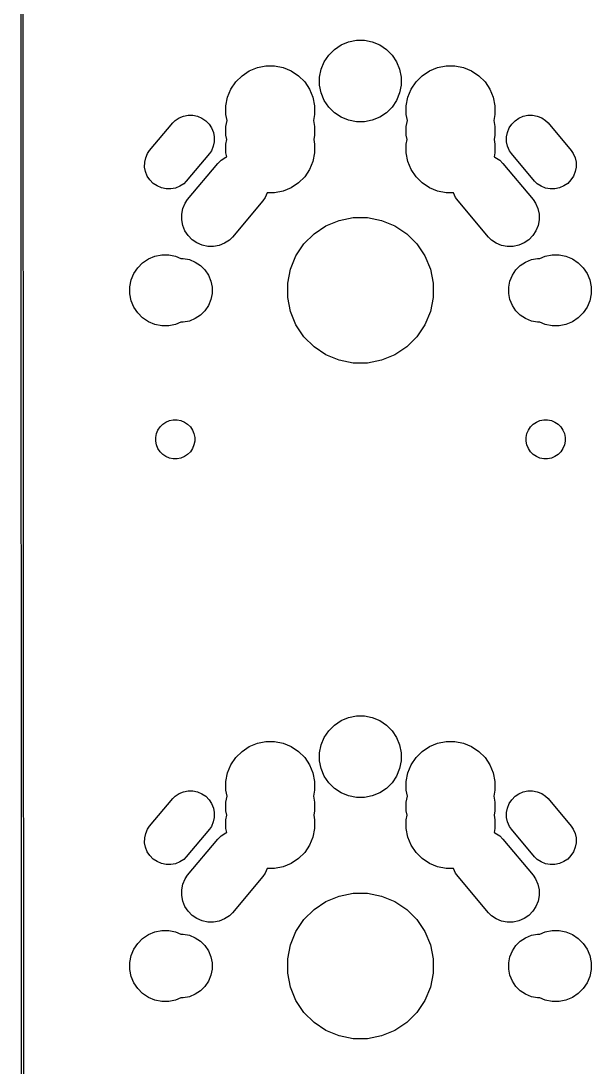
# Model space of a CAD drawing. Extents: x 38 to 192, y -155 to -33.
# Drawn here: x 38.43 to 54.5, y -90.9 to -61.4 of the extents above; entities that cross this region are included whole.
import ezdxf

# ---------------------------------------------------------------- set-up
doc = ezdxf.new("R2010")
doc.units = 0
doc.layers.add('BLACK', color=7, linetype='CONTINUOUS')

msp = doc.modelspace()

# ---------------------------------------------------------------- linework, layer by layer
at = {"layer": 'BLACK', "linetype": 'CONTINUOUS'}
for p, q in [((38.4687, -133.848), (38.4325, -45.0517)), ((38.4825, -45.0557), (38.5129, -119.479)), ((47.1067, -62.3669), (47.2669, -62.2067)), ((47.2669, -62.2067), (47.4553, -62.0809)), ((47.4553, -62.0809), (47.6646, -61.9942)), ((47.6646, -61.9942), (47.8867, -61.95)), ((47.8867, -61.95), (48.1133, -61.95)), ((48.1133, -61.95), (48.3354, -61.9942)), ((48.3354, -61.9942), (48.5447, -62.0809)), ((48.5447, -62.0809), (48.7331, -62.2067)), ((48.7331, -62.2067), (48.8933, -62.3669)), ((46.9809, -62.5553), (47.1067, -62.3669)), ((48.8933, -62.3669), (49.0191, -62.5553)), ((44.6632, -62.9491), (44.8679, -62.8123)), ((44.8679, -62.8123), (45.0954, -62.718)), ((45.0954, -62.718), (45.3369, -62.67)), ((45.3369, -62.67), (45.5831, -62.67)), ((45.5831, -62.67), (45.8246, -62.718)), ((45.8246, -62.718), (46.0521, -62.8123)), ((46.0521, -62.8123), (46.2568, -62.9491)), ((46.85, -62.9867), (46.8942, -62.7646)), ((46.8942, -62.7646), (46.9809, -62.5553)), ((49.0191, -62.5553), (49.1058, -62.7646)), ((49.1058, -62.7646), (49.15, -62.9867)), ((49.7432, -62.9491), (49.9479, -62.8123)), ((49.9479, -62.8123), (50.1754, -62.718)), ((50.1754, -62.718), (50.4169, -62.67)), ((50.4169, -62.67), (50.6631, -62.67)), ((50.6631, -62.67), (50.9046, -62.718)), ((50.9046, -62.718), (51.1321, -62.8123)), ((51.1321, -62.8123), (51.3368, -62.9491)), ((44.4891, -63.1232), (44.6632, -62.9491)), ((46.2568, -62.9491), (46.4309, -63.1232)), ((46.85, -63.2133), (46.85, -62.9867)), ((49.15, -62.9867), (49.15, -63.2133)), ((49.5691, -63.1232), (49.7432, -62.9491)), ((51.3368, -62.9491), (51.5109, -63.1232)), ((44.258, -63.5554), (44.3523, -63.3279)), ((44.3523, -63.3279), (44.4891, -63.1232)), ((46.4309, -63.1232), (46.5677, -63.3279)), ((46.5677, -63.3279), (46.662, -63.5554)), ((46.8942, -63.4354), (46.85, -63.2133)), ((49.15, -63.2133), (49.1058, -63.4354)), ((49.338, -63.5554), (49.4323, -63.3279)), ((49.4323, -63.3279), (49.5691, -63.1232)), ((51.5109, -63.1232), (51.6477, -63.3279)), ((51.6477, -63.3279), (51.742, -63.5554)), ((44.21, -63.7969), (44.258, -63.5554)), ((46.662, -63.5554), (46.71, -63.7969)), ((46.9809, -63.6447), (46.8942, -63.4354)), ((47.1067, -63.8331), (46.9809, -63.6447)), ((49.0191, -63.6447), (48.8933, -63.8331)), ((49.1058, -63.4354), (49.0191, -63.6447)), ((49.29, -63.7969), (49.338, -63.5554)), ((51.742, -63.5554), (51.79, -63.7969)), ((44.21, -64.0431), (44.21, -63.7969)), ((46.71, -63.7969), (46.71, -64.0431)), ((47.2669, -63.9933), (47.1067, -63.8331)), ((47.4553, -64.1191), (47.2669, -63.9933)), ((48.7331, -63.9933), (48.5447, -64.1191)), ((48.8933, -63.8331), (48.7331, -63.9933)), ((49.29, -64.0431), (49.29, -63.7969)), ((51.79, -63.7969), (51.79, -64.0431)), ((42.0563, -65.0554), (42.7096, -64.2768)), ((42.7096, -64.2768), (42.7808, -64.2072)), ((42.7808, -64.2072), (42.8921, -64.1345)), ((42.8921, -64.1345), (43.0155, -64.085)), ((43.0155, -64.085), (43.1462, -64.0604)), ((43.1462, -64.0604), (43.2792, -64.0619)), ((43.2792, -64.0619), (43.4093, -64.0893)), ((43.4093, -64.0893), (43.5316, -64.1415)), ((43.5316, -64.1415), (43.6413, -64.2165)), ((43.6413, -64.2165), (43.7343, -64.3116)), ((44.2432, -64.21), (44.21, -64.0431)), ((44.21, -64.3769), (44.2432, -64.21)), ((46.71, -64.0431), (46.6768, -64.21)), ((46.6768, -64.21), (46.71, -64.3769)), ((47.6646, -64.2058), (47.4553, -64.1191)), ((47.8867, -64.25), (47.6646, -64.2058)), ((48.1133, -64.25), (47.8867, -64.25)), ((48.3354, -64.2058), (48.1133, -64.25)), ((48.5447, -64.1191), (48.3354, -64.2058)), ((49.3232, -64.21), (49.29, -64.0431)), ((49.29, -64.3769), (49.3232, -64.21)), ((51.79, -64.0431), (51.7568, -64.21)), ((51.7568, -64.21), (51.79, -64.3769)), ((52.2657, -64.3116), (52.3587, -64.2165)), ((52.3587, -64.2165), (52.4684, -64.1415)), ((52.4684, -64.1415), (52.5907, -64.0893)), ((52.5907, -64.0893), (52.7208, -64.0619)), ((52.7208, -64.0619), (52.8538, -64.0604)), ((52.8538, -64.0604), (52.9845, -64.085)), ((52.9845, -64.085), (53.1079, -64.1345)), ((53.1079, -64.1345), (53.2192, -64.2072)), ((53.2192, -64.2072), (53.2904, -64.2768)), ((53.2904, -64.2768), (53.9437, -65.0554)), ((43.7343, -64.3116), (43.807, -64.4229)), ((43.807, -64.4229), (43.8565, -64.5463)), ((43.8565, -64.5463), (43.881, -64.677)), ((44.21, -64.6231), (44.21, -64.3769)), ((46.71, -64.3769), (46.71, -64.6231)), ((49.29, -64.6231), (49.29, -64.3769)), ((51.79, -64.3769), (51.79, -64.6231)), ((52.119, -64.677), (52.1435, -64.5463)), ((52.1435, -64.5463), (52.193, -64.4229)), ((52.193, -64.4229), (52.2657, -64.3116)), ((43.8796, -64.81), (43.8522, -64.9401)), ((43.881, -64.677), (43.8796, -64.81)), ((44.2352, -64.75), (44.21, -64.6231)), ((44.21, -64.8769), (44.2352, -64.75)), ((44.21, -65.1231), (44.21, -64.8769)), ((46.71, -64.6231), (46.6848, -64.75)), ((46.6848, -64.75), (46.71, -64.8769)), ((46.71, -64.8769), (46.71, -65.1231)), ((49.3152, -64.75), (49.29, -64.6231)), ((49.29, -64.8769), (49.3152, -64.75)), ((49.29, -65.1231), (49.29, -64.8769)), ((51.79, -64.6231), (51.7648, -64.75)), ((51.7648, -64.75), (51.79, -64.8769)), ((51.79, -64.8769), (51.79, -65.1231)), ((52.1204, -64.81), (52.119, -64.677)), ((52.1478, -64.9401), (52.1204, -64.81)), ((41.9478, -65.2599), (42, -65.1376)), ((42, -65.1376), (42.0563, -65.0554)), ((43.7437, -65.1446), (43.0904, -65.9232)), ((43.8, -65.0624), (43.7437, -65.1446)), ((43.8522, -64.9401), (43.8, -65.0624)), ((44.2325, -65.2364), (44.21, -65.1231)), ((46.71, -65.1231), (46.662, -65.3646)), ((49.338, -65.3646), (49.29, -65.1231)), ((51.79, -65.1231), (51.7675, -65.2364)), ((52.2, -65.0624), (52.1478, -64.9401)), ((52.2563, -65.1446), (52.2, -65.0624)), ((52.9096, -65.9232), (52.2563, -65.1446)), ((53.9437, -65.0554), (54, -65.1376)), ((54, -65.1376), (54.0522, -65.2599)), ((41.919, -65.523), (41.9204, -65.39)), ((41.9204, -65.39), (41.9478, -65.2599)), ((43.1302, -66.4395), (43.9858, -65.4199)), ((43.9858, -65.4199), (44.0729, -65.3347)), ((44.0729, -65.3347), (44.209, -65.2459)), ((44.209, -65.2459), (44.2325, -65.2364)), ((46.662, -65.3646), (46.5677, -65.5921)), ((49.4323, -65.5921), (49.338, -65.3646)), ((51.7675, -65.2364), (51.791, -65.2459)), ((51.791, -65.2459), (51.9271, -65.3347)), ((51.9271, -65.3347), (52.0142, -65.4199)), ((52.0142, -65.4199), (52.8698, -66.4395)), ((54.0522, -65.2599), (54.0796, -65.39)), ((54.0796, -65.39), (54.081, -65.523)), ((41.9435, -65.6537), (41.919, -65.523)), ((41.993, -65.7771), (41.9435, -65.6537)), ((46.5677, -65.5921), (46.4309, -65.7968)), ((49.5691, -65.7968), (49.4323, -65.5921)), ((54.0565, -65.6537), (54.007, -65.7771)), ((54.081, -65.523), (54.0565, -65.6537)), ((42.0657, -65.8884), (41.993, -65.7771)), ((42.1587, -65.9835), (42.0657, -65.8884)), ((42.2684, -66.0585), (42.1587, -65.9835)), ((42.3907, -66.1107), (42.2684, -66.0585)), ((42.9079, -66.0655), (42.7845, -66.115)), ((43.0192, -65.9928), (42.9079, -66.0655)), ((43.0904, -65.9232), (43.0192, -65.9928)), ((46.2568, -65.9709), (46.0521, -66.1077)), ((46.4309, -65.7968), (46.2568, -65.9709)), ((49.7432, -65.9709), (49.5691, -65.7968)), ((49.9479, -66.1077), (49.7432, -65.9709)), ((52.9808, -65.9928), (52.9096, -65.9232)), ((53.0921, -66.0655), (52.9808, -65.9928)), ((53.2155, -66.115), (53.0921, -66.0655)), ((53.7316, -66.0585), (53.6093, -66.1107)), ((53.8413, -65.9835), (53.7316, -66.0585)), ((53.9343, -65.8884), (53.8413, -65.9835)), ((54.007, -65.7771), (53.9343, -65.8884)), ((42.5208, -66.1381), (42.3907, -66.1107)), ((42.6538, -66.1396), (42.5208, -66.1381)), ((42.7845, -66.115), (42.6538, -66.1396)), ((45.374, -66.25), (45.3185, -66.38)), ((45.5831, -66.25), (45.374, -66.25)), ((45.8246, -66.202), (45.5831, -66.25)), ((46.0521, -66.1077), (45.8246, -66.202)), ((50.1754, -66.202), (49.9479, -66.1077)), ((50.4169, -66.25), (50.1754, -66.202)), ((50.626, -66.25), (50.4169, -66.25)), ((50.6815, -66.38), (50.626, -66.25)), ((53.3462, -66.1396), (53.2155, -66.115)), ((53.4792, -66.1381), (53.3462, -66.1396)), ((53.6093, -66.1107), (53.4792, -66.1381)), ((42.9976, -66.6895), (43.0615, -66.54)), ((43.0615, -66.54), (43.1302, -66.4395)), ((45.2498, -66.4805), (44.3942, -67.5001)), ((45.3185, -66.38), (45.2498, -66.4805)), ((50.7502, -66.4805), (50.6815, -66.38)), ((51.6058, -67.5001), (50.7502, -66.4805)), ((52.8698, -66.4395), (52.9385, -66.54)), ((52.9385, -66.54), (53.0024, -66.6895)), ((42.9624, -67.011), (42.9642, -66.8485)), ((42.9642, -66.8485), (42.9976, -66.6895)), ((47.402, -67.0288), (47.7981, -66.95)), ((47.7981, -66.95), (48.2019, -66.95)), ((48.2019, -66.95), (48.598, -67.0288)), ((53.0024, -66.6895), (53.0358, -66.8485)), ((53.0358, -66.8485), (53.0376, -67.011)), ((42.9924, -67.1708), (42.9624, -67.011)), ((43.0529, -67.3216), (42.9924, -67.1708)), ((46.6932, -67.4077), (47.029, -67.1833)), ((47.029, -67.1833), (47.402, -67.0288)), ((48.598, -67.0288), (48.971, -67.1833)), ((48.971, -67.1833), (49.3068, -67.4077)), ((53.0076, -67.1708), (52.9471, -67.3216)), ((53.0376, -67.011), (53.0076, -67.1708)), ((43.1417, -67.4577), (43.0529, -67.3216)), ((43.2554, -67.5738), (43.1417, -67.4577)), ((44.3942, -67.5001), (44.3071, -67.5853)), ((46.4077, -67.6932), (46.6932, -67.4077)), ((49.3068, -67.4077), (49.5923, -67.6932)), ((51.6929, -67.5853), (51.6058, -67.5001)), ((52.8583, -67.4577), (52.7446, -67.5738)), ((52.9471, -67.3216), (52.8583, -67.4577)), ((43.3895, -67.6656), (43.2554, -67.5738)), ((43.539, -67.7294), (43.3895, -67.6656)), ((43.698, -67.7628), (43.539, -67.7294)), ((43.8605, -67.7646), (43.698, -67.7628)), ((44.0202, -67.7347), (43.8605, -67.7646)), ((44.171, -67.6741), (44.0202, -67.7347)), ((44.3071, -67.5853), (44.171, -67.6741)), ((46.1833, -68.029), (46.4077, -67.6932)), ((49.5923, -67.6932), (49.8167, -68.029)), ((51.829, -67.6741), (51.6929, -67.5853)), ((51.9798, -67.7347), (51.829, -67.6741)), ((52.1395, -67.7646), (51.9798, -67.7347)), ((52.302, -67.7628), (52.1395, -67.7646)), ((52.461, -67.7294), (52.302, -67.7628)), ((52.6105, -67.6656), (52.461, -67.7294)), ((52.7446, -67.5738), (52.6105, -67.6656)), ((41.8625, -68.2232), (42.0263, -68.1138)), ((42.0263, -68.1138), (42.2083, -68.0384)), ((42.2083, -68.0384), (42.4015, -68)), ((42.4015, -68), (42.5985, -68)), ((42.5985, -68), (42.7917, -68.0384)), ((42.7917, -68.0384), (42.9403, -68.1)), ((42.9403, -68.1), (43.0086, -68.1)), ((43.0086, -68.1), (43.1825, -68.1346)), ((43.1825, -68.1346), (43.3463, -68.2024)), ((46.0288, -68.402), (46.1833, -68.029)), ((49.8167, -68.029), (49.9712, -68.402)), ((52.6537, -68.2024), (52.8175, -68.1346)), ((52.8175, -68.1346), (52.9914, -68.1)), ((52.9914, -68.1), (53.0597, -68.1)), ((53.0597, -68.1), (53.2083, -68.0384)), ((53.2083, -68.0384), (53.4015, -68)), ((53.4015, -68), (53.5985, -68)), ((53.5985, -68), (53.7917, -68.0384)), ((53.7917, -68.0384), (53.9737, -68.1138)), ((53.9737, -68.1138), (54.1375, -68.2232)), ((41.6138, -68.5263), (41.7232, -68.3625)), ((41.7232, -68.3625), (41.8625, -68.2232)), ((43.3463, -68.2024), (43.4937, -68.3009)), ((43.4937, -68.3009), (43.6191, -68.4263)), ((43.6191, -68.4263), (43.7176, -68.5737)), ((45.95, -68.7981), (46.0288, -68.402)), ((49.9712, -68.402), (50.05, -68.7981)), ((52.2824, -68.5737), (52.3809, -68.4263)), ((52.3809, -68.4263), (52.5063, -68.3009)), ((52.5063, -68.3009), (52.6537, -68.2024)), ((54.1375, -68.2232), (54.2768, -68.3625)), ((54.2768, -68.3625), (54.3862, -68.5263)), ((41.5, -68.9015), (41.5384, -68.7083)), ((41.5384, -68.7083), (41.6138, -68.5263)), ((43.7176, -68.5737), (43.7854, -68.7375)), ((52.2146, -68.7375), (52.2824, -68.5737)), ((54.3862, -68.5263), (54.4616, -68.7083)), ((54.4616, -68.7083), (54.5, -68.9015)), ((41.5, -69.0985), (41.5, -68.9015)), ((43.7854, -68.7375), (43.82, -68.9114)), ((43.82, -68.9114), (43.82, -69.0886)), ((45.95, -69.2019), (45.95, -68.7981)), ((50.05, -68.7981), (50.05, -69.2019)), ((52.18, -68.9114), (52.2146, -68.7375)), ((52.18, -69.0886), (52.18, -68.9114)), ((54.5, -68.9015), (54.5, -69.0985)), ((41.5384, -69.2917), (41.5, -69.0985)), ((41.6138, -69.4737), (41.5384, -69.2917)), ((43.7854, -69.2625), (43.7176, -69.4263)), ((43.82, -69.0886), (43.7854, -69.2625)), ((46.0288, -69.598), (45.95, -69.2019)), ((50.05, -69.2019), (49.9712, -69.598)), ((52.2146, -69.2625), (52.18, -69.0886)), ((52.2824, -69.4263), (52.2146, -69.2625)), ((54.4616, -69.2917), (54.3862, -69.4737)), ((54.5, -69.0985), (54.4616, -69.2917)), ((41.7232, -69.6375), (41.6138, -69.4737)), ((43.6191, -69.5737), (43.4937, -69.6991)), ((43.7176, -69.4263), (43.6191, -69.5737)), ((46.1833, -69.971), (46.0288, -69.598)), ((49.9712, -69.598), (49.8167, -69.971)), ((52.3809, -69.5737), (52.2824, -69.4263)), ((52.5063, -69.6991), (52.3809, -69.5737)), ((54.3862, -69.4737), (54.2768, -69.6375)), ((41.8625, -69.7768), (41.7232, -69.6375)), ((42.0263, -69.8862), (41.8625, -69.7768)), ((42.2083, -69.9616), (42.0263, -69.8862)), ((42.9403, -69.9), (42.7917, -69.9616)), ((43.0086, -69.9), (42.9403, -69.9)), ((43.1825, -69.8654), (43.0086, -69.9)), ((43.3463, -69.7976), (43.1825, -69.8654)), ((43.4937, -69.6991), (43.3463, -69.7976)), ((52.6537, -69.7976), (52.5063, -69.6991)), ((52.8175, -69.8654), (52.6537, -69.7976)), ((52.9914, -69.9), (52.8175, -69.8654)), ((53.0597, -69.9), (52.9914, -69.9)), ((53.2083, -69.9616), (53.0597, -69.9)), ((53.9737, -69.8862), (53.7917, -69.9616)), ((54.1375, -69.7768), (53.9737, -69.8862)), ((54.2768, -69.6375), (54.1375, -69.7768)), ((42.4015, -70), (42.2083, -69.9616)), ((42.5985, -70), (42.4015, -70)), ((42.7917, -69.9616), (42.5985, -70)), ((46.4077, -70.3068), (46.1833, -69.971)), ((49.8167, -69.971), (49.5923, -70.3068)), ((53.4015, -70), (53.2083, -69.9616)), ((53.5985, -70), (53.4015, -70)), ((53.7917, -69.9616), (53.5985, -70)), ((46.6932, -70.5923), (46.4077, -70.3068)), ((49.5923, -70.3068), (49.3068, -70.5923)), ((47.029, -70.8167), (46.6932, -70.5923)), ((49.3068, -70.5923), (48.971, -70.8167)), ((47.402, -70.9712), (47.029, -70.8167)), ((47.7981, -71.05), (47.402, -70.9712)), ((48.2019, -71.05), (47.7981, -71.05)), ((48.598, -70.9712), (48.2019, -71.05)), ((48.971, -70.8167), (48.598, -70.9712)), ((42.2926, -72.9395), (42.3528, -72.8494)), ((42.3528, -72.8494), (42.4294, -72.7728)), ((42.4294, -72.7728), (42.5195, -72.7126)), ((42.5195, -72.7126), (42.6196, -72.6711)), ((42.6196, -72.6711), (42.7258, -72.65)), ((42.7258, -72.65), (42.8342, -72.65)), ((42.8342, -72.65), (42.9404, -72.6711)), ((42.9404, -72.6711), (43.0405, -72.7126)), ((43.0405, -72.7126), (43.1306, -72.7728)), ((43.1306, -72.7728), (43.2072, -72.8494)), ((43.2072, -72.8494), (43.2674, -72.9395)), ((52.7326, -72.9395), (52.7928, -72.8494)), ((52.7928, -72.8494), (52.8694, -72.7728)), ((52.8694, -72.7728), (52.9595, -72.7126)), ((52.9595, -72.7126), (53.0596, -72.6711)), ((53.0596, -72.6711), (53.1658, -72.65)), ((53.1658, -72.65), (53.2742, -72.65)), ((53.2742, -72.65), (53.3804, -72.6711)), ((53.3804, -72.6711), (53.4805, -72.7126)), ((53.4805, -72.7126), (53.5706, -72.7728)), ((53.5706, -72.7728), (53.6472, -72.8494)), ((53.6472, -72.8494), (53.7074, -72.9395)), ((42.23, -73.1458), (42.2511, -73.0396)), ((42.23, -73.2542), (42.23, -73.1458)), ((42.2511, -73.0396), (42.2926, -72.9395)), ((43.2674, -72.9395), (43.3089, -73.0396)), ((43.3089, -73.0396), (43.33, -73.1458)), ((43.33, -73.1458), (43.33, -73.2542)), ((52.67, -73.1458), (52.6911, -73.0396)), ((52.67, -73.2542), (52.67, -73.1458)), ((52.6911, -73.0396), (52.7326, -72.9395)), ((53.7074, -72.9395), (53.7489, -73.0396)), ((53.7489, -73.0396), (53.77, -73.1458)), ((53.77, -73.1458), (53.77, -73.2542)), ((42.2511, -73.3604), (42.23, -73.2542)), ((42.2926, -73.4605), (42.2511, -73.3604)), ((43.3089, -73.3604), (43.2674, -73.4605)), ((43.33, -73.2542), (43.3089, -73.3604)), ((52.6911, -73.3604), (52.67, -73.2542)), ((52.7326, -73.4605), (52.6911, -73.3604)), ((53.7489, -73.3604), (53.7074, -73.4605)), ((53.77, -73.2542), (53.7489, -73.3604)), ((42.3528, -73.5506), (42.2926, -73.4605)), ((42.4294, -73.6272), (42.3528, -73.5506)), ((42.5195, -73.6874), (42.4294, -73.6272)), ((42.6196, -73.7289), (42.5195, -73.6874)), ((42.7258, -73.75), (42.6196, -73.7289)), ((42.9404, -73.7289), (42.8342, -73.75)), ((43.0405, -73.6874), (42.9404, -73.7289)), ((43.1306, -73.6272), (43.0405, -73.6874)), ((43.2072, -73.5506), (43.1306, -73.6272)), ((43.2674, -73.4605), (43.2072, -73.5506)), ((52.7928, -73.5506), (52.7326, -73.4605)), ((52.8694, -73.6272), (52.7928, -73.5506)), ((52.9595, -73.6874), (52.8694, -73.6272)), ((53.0596, -73.7289), (52.9595, -73.6874)), ((53.1658, -73.75), (53.0596, -73.7289)), ((53.3804, -73.7289), (53.2742, -73.75)), ((53.4805, -73.6874), (53.3804, -73.7289)), ((53.5706, -73.6272), (53.4805, -73.6874)), ((53.6472, -73.5506), (53.5706, -73.6272)), ((53.7074, -73.4605), (53.6472, -73.5506)), ((42.8342, -73.75), (42.7258, -73.75)), ((53.2742, -73.75), (53.1658, -73.75)), ((47.4553, -81.1309), (47.6646, -81.0442)), ((47.6646, -81.0442), (47.8867, -81)), ((47.8867, -81), (48.1133, -81)), ((48.1133, -81), (48.3354, -81.0442)), ((48.3354, -81.0442), (48.5447, -81.1309)), ((47.1067, -81.4169), (47.2669, -81.2567)), ((47.2669, -81.2567), (47.4553, -81.1309)), ((48.5447, -81.1309), (48.7331, -81.2567)), ((48.7331, -81.2567), (48.8933, -81.4169)), ((46.8942, -81.8146), (46.9809, -81.6053)), ((46.9809, -81.6053), (47.1067, -81.4169)), ((48.8933, -81.4169), (49.0191, -81.6053)), ((49.0191, -81.6053), (49.1058, -81.8146)), ((44.6632, -81.9991), (44.8679, -81.8623)), ((44.8679, -81.8623), (45.0954, -81.768)), ((45.0954, -81.768), (45.3369, -81.72)), ((45.3369, -81.72), (45.5831, -81.72)), ((45.5831, -81.72), (45.8246, -81.768)), ((45.8246, -81.768), (46.0521, -81.8623)), ((46.0521, -81.8623), (46.2568, -81.9991)), ((46.85, -82.0367), (46.8942, -81.8146)), ((49.1058, -81.8146), (49.15, -82.0367)), ((49.7432, -81.9991), (49.9479, -81.8623)), ((49.9479, -81.8623), (50.1754, -81.768)), ((50.1754, -81.768), (50.4169, -81.72)), ((50.4169, -81.72), (50.6631, -81.72)), ((50.6631, -81.72), (50.9046, -81.768)), ((50.9046, -81.768), (51.1321, -81.8623)), ((51.1321, -81.8623), (51.3368, -81.9991)), ((44.3523, -82.3779), (44.4891, -82.1732)), ((44.4891, -82.1732), (44.6632, -81.9991)), ((46.2568, -81.9991), (46.4309, -82.1732)), ((46.4309, -82.1732), (46.5677, -82.3779)), ((46.85, -82.2633), (46.85, -82.0367)), ((46.8942, -82.4854), (46.85, -82.2633)), ((49.15, -82.2633), (49.1058, -82.4854)), ((49.15, -82.0367), (49.15, -82.2633)), ((49.4323, -82.3779), (49.5691, -82.1732)), ((49.5691, -82.1732), (49.7432, -81.9991)), ((51.3368, -81.9991), (51.5109, -82.1732)), ((51.5109, -82.1732), (51.6477, -82.3779)), ((44.258, -82.6054), (44.3523, -82.3779)), ((46.5677, -82.3779), (46.662, -82.6054)), ((46.9809, -82.6947), (46.8942, -82.4854)), ((49.1058, -82.4854), (49.0191, -82.6947)), ((49.338, -82.6054), (49.4323, -82.3779)), ((51.6477, -82.3779), (51.742, -82.6054)), ((44.21, -82.8469), (44.258, -82.6054)), ((44.21, -83.0931), (44.21, -82.8469)), ((46.662, -82.6054), (46.71, -82.8469)), ((46.71, -82.8469), (46.71, -83.0931)), ((47.1067, -82.8831), (46.9809, -82.6947)), ((49.0191, -82.6947), (48.8933, -82.8831)), ((49.29, -82.8469), (49.338, -82.6054)), ((49.29, -83.0931), (49.29, -82.8469)), ((51.742, -82.6054), (51.79, -82.8469)), ((51.79, -82.8469), (51.79, -83.0931)), ((42.8921, -83.1845), (43.0155, -83.135)), ((43.0155, -83.135), (43.1462, -83.1104)), ((43.1462, -83.1104), (43.2792, -83.1119)), ((43.2792, -83.1119), (43.4093, -83.1393)), ((43.4093, -83.1393), (43.5316, -83.1915)), ((44.2432, -83.26), (44.21, -83.0931)), ((46.71, -83.0931), (46.6768, -83.26)), ((47.2669, -83.0433), (47.1067, -82.8831)), ((47.4553, -83.1691), (47.2669, -83.0433)), ((47.6646, -83.2558), (47.4553, -83.1691)), ((48.5447, -83.1691), (48.3354, -83.2558)), ((48.7331, -83.0433), (48.5447, -83.1691)), ((48.8933, -82.8831), (48.7331, -83.0433)), ((49.3232, -83.26), (49.29, -83.0931)), ((51.79, -83.0931), (51.7568, -83.26)), ((52.4684, -83.1915), (52.5907, -83.1393)), ((52.5907, -83.1393), (52.7208, -83.1119)), ((52.7208, -83.1119), (52.8538, -83.1104)), ((52.8538, -83.1104), (52.9845, -83.135)), ((52.9845, -83.135), (53.1079, -83.1845)), ((42.0563, -84.1054), (42.7096, -83.3268)), ((42.7096, -83.3268), (42.7808, -83.2572)), ((42.7808, -83.2572), (42.8921, -83.1845)), ((43.5316, -83.1915), (43.6413, -83.2665)), ((43.6413, -83.2665), (43.7343, -83.3616)), ((43.7343, -83.3616), (43.807, -83.4729)), ((44.21, -83.4269), (44.2432, -83.26)), ((44.21, -83.6731), (44.21, -83.4269)), ((46.6768, -83.26), (46.71, -83.4269)), ((46.71, -83.4269), (46.71, -83.6731)), ((47.8867, -83.3), (47.6646, -83.2558)), ((48.1133, -83.3), (47.8867, -83.3)), ((48.3354, -83.2558), (48.1133, -83.3)), ((49.29, -83.4269), (49.3232, -83.26)), ((49.29, -83.6731), (49.29, -83.4269)), ((51.7568, -83.26), (51.79, -83.4269)), ((51.79, -83.4269), (51.79, -83.6731)), ((52.193, -83.4729), (52.2657, -83.3616)), ((52.2657, -83.3616), (52.3587, -83.2665)), ((52.3587, -83.2665), (52.4684, -83.1915)), ((53.1079, -83.1845), (53.2192, -83.2572)), ((53.2192, -83.2572), (53.2904, -83.3268)), ((53.2904, -83.3268), (53.9437, -84.1054)), ((43.807, -83.4729), (43.8565, -83.5963)), ((43.8565, -83.5963), (43.881, -83.727)), ((43.881, -83.727), (43.8796, -83.86)), ((44.2352, -83.8), (44.21, -83.6731)), ((46.71, -83.6731), (46.6848, -83.8)), ((49.3152, -83.8), (49.29, -83.6731)), ((51.79, -83.6731), (51.7648, -83.8)), ((52.119, -83.727), (52.1435, -83.5963)), ((52.1204, -83.86), (52.119, -83.727)), ((52.1435, -83.5963), (52.193, -83.4729)), ((43.8522, -83.9901), (43.8, -84.1124)), ((43.8796, -83.86), (43.8522, -83.9901)), ((44.21, -83.9269), (44.2352, -83.8)), ((44.21, -84.1731), (44.21, -83.9269)), ((46.6848, -83.8), (46.71, -83.9269)), ((46.71, -83.9269), (46.71, -84.1731)), ((49.29, -83.9269), (49.3152, -83.8)), ((49.29, -84.1731), (49.29, -83.9269)), ((51.7648, -83.8), (51.79, -83.9269)), ((51.79, -83.9269), (51.79, -84.1731)), ((52.1478, -83.9901), (52.1204, -83.86)), ((52.2, -84.1124), (52.1478, -83.9901)), ((41.9204, -84.44), (41.9478, -84.3099)), ((41.9478, -84.3099), (42, -84.1876)), ((42, -84.1876), (42.0563, -84.1054)), ((43.7437, -84.1946), (43.0904, -84.9732)), ((43.8, -84.1124), (43.7437, -84.1946)), ((44.0729, -84.3847), (44.209, -84.2959)), ((44.209, -84.2959), (44.2325, -84.2864)), ((44.2325, -84.2864), (44.21, -84.1731)), ((46.71, -84.1731), (46.662, -84.4146)), ((49.338, -84.4146), (49.29, -84.1731)), ((51.79, -84.1731), (51.7675, -84.2864)), ((51.7675, -84.2864), (51.791, -84.2959)), ((51.791, -84.2959), (51.9271, -84.3847)), ((52.2563, -84.1946), (52.2, -84.1124)), ((52.9096, -84.9732), (52.2563, -84.1946)), ((53.9437, -84.1054), (54, -84.1876)), ((54, -84.1876), (54.0522, -84.3099)), ((54.0522, -84.3099), (54.0796, -84.44)), ((41.919, -84.573), (41.9204, -84.44)), ((41.9435, -84.7037), (41.919, -84.573)), ((43.1302, -85.4895), (43.9858, -84.4699)), ((43.9858, -84.4699), (44.0729, -84.3847)), ((46.5677, -84.6421), (46.4309, -84.8468)), ((46.662, -84.4146), (46.5677, -84.6421)), ((49.4323, -84.6421), (49.338, -84.4146)), ((49.5691, -84.8468), (49.4323, -84.6421)), ((51.9271, -84.3847), (52.0142, -84.4699)), ((52.0142, -84.4699), (52.8698, -85.4895)), ((54.081, -84.573), (54.0565, -84.7037)), ((54.0796, -84.44), (54.081, -84.573)), ((41.993, -84.8271), (41.9435, -84.7037)), ((42.0657, -84.9384), (41.993, -84.8271)), ((42.1587, -85.0335), (42.0657, -84.9384)), ((46.4309, -84.8468), (46.2568, -85.0209)), ((49.7432, -85.0209), (49.5691, -84.8468)), ((53.9343, -84.9384), (53.8413, -85.0335)), ((54.007, -84.8271), (53.9343, -84.9384)), ((54.0565, -84.7037), (54.007, -84.8271)), ((42.2684, -85.1085), (42.1587, -85.0335)), ((42.3907, -85.1607), (42.2684, -85.1085)), ((42.5208, -85.1881), (42.3907, -85.1607)), ((42.6538, -85.1896), (42.5208, -85.1881)), ((42.7845, -85.165), (42.6538, -85.1896)), ((42.9079, -85.1155), (42.7845, -85.165)), ((43.0192, -85.0428), (42.9079, -85.1155)), ((43.0904, -84.9732), (43.0192, -85.0428)), ((46.0521, -85.1577), (45.8246, -85.252)), ((46.2568, -85.0209), (46.0521, -85.1577)), ((49.9479, -85.1577), (49.7432, -85.0209)), ((50.1754, -85.252), (49.9479, -85.1577)), ((52.9808, -85.0428), (52.9096, -84.9732)), ((53.0921, -85.1155), (52.9808, -85.0428)), ((53.2155, -85.165), (53.0921, -85.1155)), ((53.3462, -85.1896), (53.2155, -85.165)), ((53.4792, -85.1881), (53.3462, -85.1896)), ((53.6093, -85.1607), (53.4792, -85.1881)), ((53.7316, -85.1085), (53.6093, -85.1607)), ((53.8413, -85.0335), (53.7316, -85.1085)), ((43.0615, -85.59), (43.1302, -85.4895)), ((45.2498, -85.5305), (44.3942, -86.5501)), ((45.3185, -85.43), (45.2498, -85.5305)), ((45.374, -85.3), (45.3185, -85.43)), ((45.5831, -85.3), (45.374, -85.3)), ((45.8246, -85.252), (45.5831, -85.3)), ((50.4169, -85.3), (50.1754, -85.252)), ((50.626, -85.3), (50.4169, -85.3)), ((50.6815, -85.43), (50.626, -85.3)), ((50.7502, -85.5305), (50.6815, -85.43)), ((51.6058, -86.5501), (50.7502, -85.5305)), ((52.8698, -85.4895), (52.9385, -85.59)), ((42.9642, -85.8985), (42.9976, -85.7395)), ((42.9976, -85.7395), (43.0615, -85.59)), ((52.9385, -85.59), (53.0024, -85.7395)), ((53.0024, -85.7395), (53.0358, -85.8985)), ((42.9624, -86.061), (42.9642, -85.8985)), ((42.9924, -86.2208), (42.9624, -86.061)), ((47.029, -86.2333), (47.402, -86.0788)), ((47.402, -86.0788), (47.7981, -86)), ((47.7981, -86), (48.2019, -86)), ((48.2019, -86), (48.598, -86.0788)), ((48.598, -86.0788), (48.971, -86.2333)), ((53.0376, -86.061), (53.0076, -86.2208)), ((53.0358, -85.8985), (53.0376, -86.061)), ((43.0529, -86.3716), (42.9924, -86.2208)), ((43.1417, -86.5077), (43.0529, -86.3716)), ((46.6932, -86.4577), (47.029, -86.2333)), ((48.971, -86.2333), (49.3068, -86.4577)), ((52.9471, -86.3716), (52.8583, -86.5077)), ((53.0076, -86.2208), (52.9471, -86.3716)), ((43.2554, -86.6238), (43.1417, -86.5077)), ((43.3895, -86.7156), (43.2554, -86.6238)), ((43.539, -86.7794), (43.3895, -86.7156)), ((44.3071, -86.6353), (44.171, -86.7241)), ((44.3942, -86.5501), (44.3071, -86.6353)), ((46.4077, -86.7432), (46.6932, -86.4577)), ((49.3068, -86.4577), (49.5923, -86.7432)), ((51.6929, -86.6353), (51.6058, -86.5501)), ((51.829, -86.7241), (51.6929, -86.6353)), ((52.6105, -86.7156), (52.461, -86.7794)), ((52.7446, -86.6238), (52.6105, -86.7156)), ((52.8583, -86.5077), (52.7446, -86.6238)), ((43.698, -86.8128), (43.539, -86.7794)), ((43.8605, -86.8146), (43.698, -86.8128)), ((44.0202, -86.7846), (43.8605, -86.8146)), ((44.171, -86.7241), (44.0202, -86.7846)), ((46.1833, -87.079), (46.4077, -86.7432)), ((49.5923, -86.7432), (49.8167, -87.079)), ((51.9798, -86.7846), (51.829, -86.7241)), ((52.1395, -86.8146), (51.9798, -86.7846)), ((52.302, -86.8128), (52.1395, -86.8146)), ((52.461, -86.7794), (52.302, -86.8128)), ((41.7232, -87.4125), (41.8625, -87.2732)), ((41.8625, -87.2732), (42.0263, -87.1638)), ((42.0263, -87.1638), (42.2083, -87.0884)), ((42.2083, -87.0884), (42.4015, -87.05)), ((42.4015, -87.05), (42.5985, -87.05)), ((42.5985, -87.05), (42.7917, -87.0884)), ((42.7917, -87.0884), (42.9403, -87.15)), ((42.9403, -87.15), (43.0086, -87.15)), ((43.0086, -87.15), (43.1825, -87.1846)), ((43.1825, -87.1846), (43.3463, -87.2524)), ((43.3463, -87.2524), (43.4937, -87.3509)), ((46.0288, -87.452), (46.1833, -87.079)), ((49.8167, -87.079), (49.9712, -87.452)), ((52.5063, -87.3509), (52.6537, -87.2524)), ((52.6537, -87.2524), (52.8175, -87.1846)), ((52.8175, -87.1846), (52.9914, -87.15)), ((52.9914, -87.15), (53.0597, -87.15)), ((53.0597, -87.15), (53.2083, -87.0884)), ((53.2083, -87.0884), (53.4015, -87.05)), ((53.4015, -87.05), (53.5985, -87.05)), ((53.5985, -87.05), (53.7917, -87.0884)), ((53.7917, -87.0884), (53.9737, -87.1638)), ((53.9737, -87.1638), (54.1375, -87.2732)), ((54.1375, -87.2732), (54.2768, -87.4125)), ((41.5384, -87.7583), (41.6138, -87.5763)), ((41.6138, -87.5763), (41.7232, -87.4125)), ((43.4937, -87.3509), (43.6191, -87.4763)), ((43.6191, -87.4763), (43.7176, -87.6237)), ((45.95, -87.8481), (46.0288, -87.452)), ((49.9712, -87.452), (50.05, -87.8481)), ((52.2824, -87.6237), (52.3809, -87.4763)), ((52.3809, -87.4763), (52.5063, -87.3509)), ((54.2768, -87.4125), (54.3862, -87.5763)), ((54.3862, -87.5763), (54.4616, -87.7583)), ((41.5, -87.9515), (41.5384, -87.7583)), ((43.7176, -87.6237), (43.7854, -87.7875)), ((43.7854, -87.7875), (43.82, -87.9614)), ((45.95, -88.2519), (45.95, -87.8481)), ((50.05, -87.8481), (50.05, -88.2519)), ((52.18, -87.9614), (52.2146, -87.7875)), ((52.2146, -87.7875), (52.2824, -87.6237)), ((54.4616, -87.7583), (54.5, -87.9515)), ((41.5, -88.1485), (41.5, -87.9515)), ((41.5384, -88.3417), (41.5, -88.1485)), ((43.82, -88.1386), (43.7854, -88.3125)), ((43.82, -87.9614), (43.82, -88.1386)), ((52.18, -88.1386), (52.18, -87.9614)), ((52.2146, -88.3125), (52.18, -88.1386)), ((54.5, -88.1485), (54.4616, -88.3417)), ((54.5, -87.9515), (54.5, -88.1485)), ((41.6138, -88.5237), (41.5384, -88.3417)), ((43.7176, -88.4763), (43.6191, -88.6237)), ((43.7854, -88.3125), (43.7176, -88.4763)), ((46.0288, -88.648), (45.95, -88.2519)), ((50.05, -88.2519), (49.9712, -88.648)), ((52.2824, -88.4763), (52.2146, -88.3125)), ((52.3809, -88.6237), (52.2824, -88.4763)), ((54.4616, -88.3417), (54.3862, -88.5237)), ((41.7232, -88.6875), (41.6138, -88.5237)), ((41.8625, -88.8268), (41.7232, -88.6875)), ((43.4937, -88.7491), (43.3463, -88.8476)), ((43.6191, -88.6237), (43.4937, -88.7491)), ((46.1833, -89.021), (46.0288, -88.648)), ((49.9712, -88.648), (49.8167, -89.021)), ((52.5063, -88.7491), (52.3809, -88.6237)), ((52.6537, -88.8476), (52.5063, -88.7491)), ((54.2768, -88.6875), (54.1375, -88.8268)), ((54.3862, -88.5237), (54.2768, -88.6875)), ((42.0263, -88.9362), (41.8625, -88.8268)), ((42.2083, -89.0116), (42.0263, -88.9362)), ((42.4015, -89.05), (42.2083, -89.0116)), ((42.5985, -89.05), (42.4015, -89.05)), ((42.7917, -89.0116), (42.5985, -89.05)), ((42.9403, -88.95), (42.7917, -89.0116)), ((43.0086, -88.95), (42.9403, -88.95)), ((43.1825, -88.9154), (43.0086, -88.95)), ((43.3463, -88.8476), (43.1825, -88.9154)), ((46.4077, -89.3568), (46.1833, -89.021)), ((49.8167, -89.021), (49.5923, -89.3568)), ((52.8175, -88.9154), (52.6537, -88.8476)), ((52.9914, -88.95), (52.8175, -88.9154)), ((53.0597, -88.95), (52.9914, -88.95)), ((53.2083, -89.0116), (53.0597, -88.95)), ((53.4015, -89.05), (53.2083, -89.0116)), ((53.5985, -89.05), (53.4015, -89.05)), ((53.7917, -89.0116), (53.5985, -89.05)), ((53.9737, -88.9362), (53.7917, -89.0116)), ((54.1375, -88.8268), (53.9737, -88.9362)), ((46.6932, -89.6423), (46.4077, -89.3568)), ((49.5923, -89.3568), (49.3068, -89.6423)), ((47.029, -89.8667), (46.6932, -89.6423)), ((49.3068, -89.6423), (48.971, -89.8667)), ((47.402, -90.0212), (47.029, -89.8667)), ((48.971, -89.8667), (48.598, -90.0212)), ((47.7981, -90.1), (47.402, -90.0212)), ((48.2019, -90.1), (47.7981, -90.1)), ((48.598, -90.0212), (48.2019, -90.1))]:
    msp.add_line(p, q, dxfattribs=at)

doc.saveas('drawing.dxf')
